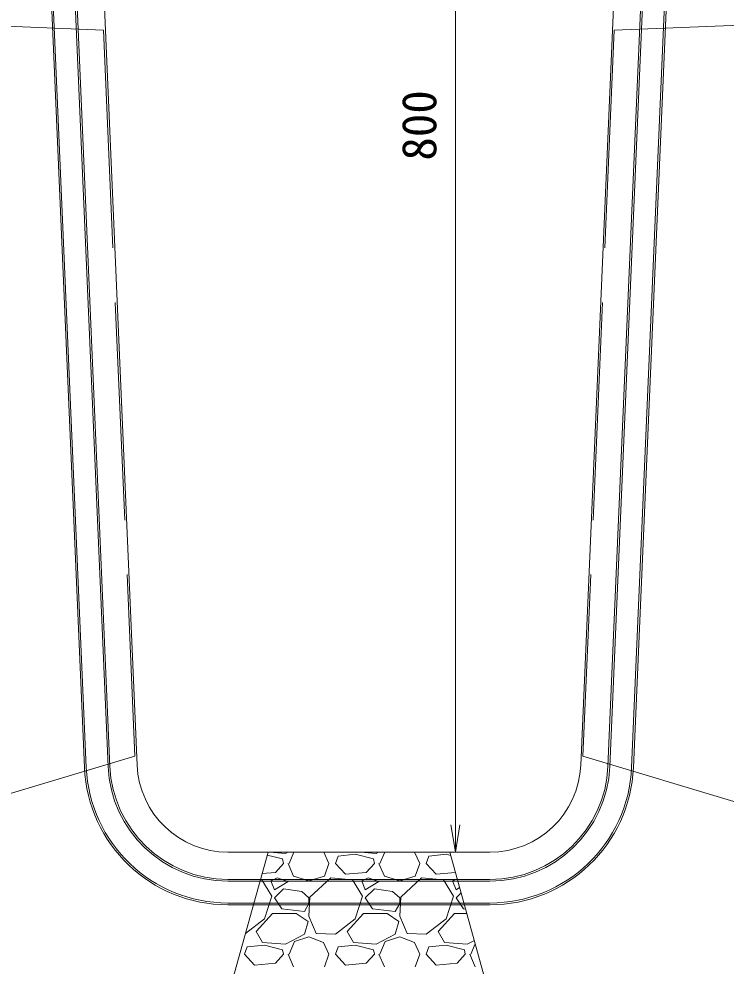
# Model space of a CAD drawing. Units: millimetres at full size, sheet at 1:20; details may follow other scales. Extents: x 0 to 23340, y -4498 to 8520.
# Drawn here: x 4780 to 5170, y 6724 to 7245 of the extents above; entities that cross this region are included whole.
import ezdxf
from ezdxf.enums import TextEntityAlignment as Align

# ---------------------------------------------------------------- set-up
doc = ezdxf.new("R2010")
doc.units = ezdxf.units.MM
doc.header["$LTSCALE"] = 20
doc.linetypes.add('DASHED', pattern=[7.5, 6, -1.5])
for name, color, linetype, lineweight in [('HOLE', 7, 'DASHED', 13), ('KIJUN', 5, 'Continuous', 5), ('SUNPO', 3, 'Continuous', 13), ('ﾊｯﾁﾝｸﾞ', 7, 'Continuous', 5)]:
    doc.layers.add(name, color=color, linetype=linetype, lineweight=lineweight)
doc.styles.add('ＭＳ ゴシック', font='')
doc.styles.get('ＭＳ ゴシック').set_extended_font_data('MS Gothic')

# ---------------------------------------------------------------- blocks, each defined once
blk = doc.blocks.new('open_arrow')
at = {"color": 0, "linetype": 'Continuous', "lineweight": -2}
blk.add_lwpolyline([(7.5, 1.25), (0, 0), (7.5, -1.25)], dxfattribs=at)

msp = doc.modelspace()

# ---------------------------------------------------------------- linework, layer by layer
at = {"layer": 'HOLE'}
for points in [[(4757.48, 7241.45), (4826.95, 7238.67), (4844.2, 6839.04), (4757.48, 6812.96)], [(5177.48, 7241.45), (5108.02, 7238.67), (5090.77, 6839.04), (5177.48, 6812.96)]]:
    msp.add_lwpolyline(points, dxfattribs=at)
msp.add_lwpolyline([(4917.48, 6786.2), (5017.48, 6786.2), (5042.48, 6696.2), (4892.48, 6696.2)], close=True, dxfattribs=at)
at = {"layer": 'KIJUN'}
for p, q in [((4799.62, 7547.2), (4830.43, 6833.39)), ((5136.31, 7546.2), (5105.54, 6833.35)), ((4895.37, 6771.2), (5039.6, 6771.2)), ((5039.6, 6770.2), (4895.37, 6770.2)), ((4895.37, 6758.2), (5039.6, 6758.2)), ((5039.6, 6757.2), (4895.37, 6757.2))]:
    msp.add_line(p, q, dxfattribs=at)
at = {"layer": 'KIJUN', "color": 7, "lineweight": 13}
msp.add_line((5039.6, 6786.2), (4895.37, 6786.2), dxfattribs=at)
msp.add_lwpolyline([(4845.42, 6834.04), (4817.48, 7481.2), (4844.48, 7546.2), (4842.48, 7586.2), (4806.48, 7606.2), (4802.48, 7681.2), (4760.48, 7681.2), (4757.48, 7678.2), (4757.48, 6716.2), (4777.48, 6696.2), (5157.48, 6696.2), (5177.48, 6716.2), (5177.48, 7678.2), (5174.48, 7681.2), (5132.48, 7681.2), (5128.48, 7606.2), (5092.48, 7586.2), (5090.48, 7546.2), (5117.48, 7481.2), (5089.55, 6834.04)], dxfattribs=at)
at = {"layer": 'KIJUN'}
for points in [[(4816.45, 6832.79), (4785.61, 7547.2), (4799.62, 7547.2)], [(4829.43, 6833.35), (4798.66, 7546.2), (4786.65, 7546.2), (4817.45, 6832.83)], [(5104.54, 6833.39), (5135.35, 7547.2), (5149.36, 7547.2), (5118.52, 6832.79)], [(5117.52, 6832.83), (5148.32, 7546.2), (5136.31, 7546.2)]]:
    msp.add_lwpolyline(points, dxfattribs=at)
for centre, radius, start, end in [((4895.37, 6836.2), 79, 182.4717, 270), ((4895.37, 6836.2), 78, 182.4717, 270), ((4895.37, 6836.2), 66, 182.4717, 270), ((4895.37, 6836.2), 65, 182.4717, 270), ((5039.6, 6836.2), 65, 270, 357.5283), ((5039.6, 6836.2), 66, 270, 357.5283), ((5039.6, 6836.2), 78, 270, 357.5283), ((5039.6, 6836.2), 79, 270, 357.5283)]:
    msp.add_arc(centre, radius, start, end, dxfattribs=at)
at = {"layer": 'KIJUN', "color": 7, "lineweight": 13}
for centre, start, end in [((4895.37, 6836.2), 182.4717, 270), ((5039.6, 6836.2), 270, 357.5283)]:
    msp.add_arc(centre, 50, start, end, dxfattribs=at)
at = {"layer": 'SUNPO'}
for p, q in [((5020.57, 6786.2), (5020.57, 7586.2)), ((5017.48, 6786.2), (5020.57, 6786.2))]:
    msp.add_line(p, q, dxfattribs=at)
at = {"layer": 'ﾊｯﾁﾝｸﾞ'}
for p, q in [((4925.5, 6782.5), (4917.05, 6784.61)), ((4927, 6785.5), (4918.3, 6786.2)), ((4926, 6780), (4925.5, 6782.5)), ((4928.33, 6786.2), (4927, 6785.5)), ((4929, 6780), (4931.66, 6786.2)), ((4948.14, 6786.2), (4951, 6780)), ((4954.5, 6780), (4956, 6784)), ((4965.5, 6785), (4956, 6784)), ((4975.5, 6782.5), (4965.5, 6785)), ((4977, 6785.5), (4968.3, 6786.2)), ((4976, 6780), (4975.5, 6782.5)), ((4978.33, 6786.2), (4977, 6785.5)), ((4979, 6780), (4981.66, 6786.2)), ((4998.14, 6786.2), (5001, 6780)), ((5004.5, 6780), (5006, 6784)), ((5015.5, 6785), (5006, 6784)), ((5017.99, 6784.38), (5015.5, 6785)), ((4926, 6780), (4921.5, 6775)), ((4928.5, 6780), (4931.5, 6773)), ((4948.5, 6773), (4951, 6780)), ((4960, 6774), (4954.5, 6780)), ((4976, 6780), (4971.5, 6775)), ((4978.5, 6780), (4981.5, 6773)), ((4998.5, 6773), (5001, 6780)), ((5010, 6774), (5004.5, 6780)), ((4921.5, 6775), (4914.2, 6774.37)), ((4922.5, 6772), (4919, 6770.5)), ((4928.5, 6770), (4922.5, 6772)), ((4931.5, 6773), (4940, 6770.5)), ((4940, 6770.5), (4948.5, 6773)), ((4952, 6772), (4940.5, 6761.5)), ((4964, 6771), (4952, 6772)), ((4971.5, 6775), (4960, 6774)), ((4972.5, 6772), (4969, 6770.5)), ((4978.5, 6770), (4972.5, 6772)), ((4981.5, 6773), (4990, 6770.5)), ((4990, 6770.5), (4998.5, 6773)), ((5002, 6772), (4990.5, 6761.5)), ((5014, 6771), (5002, 6772)), ((5020.62, 6774.92), (5010, 6774)), ((4914, 6771), (4913.28, 6771.06)), ((4919.5, 6762), (4914, 6771)), ((4919, 6770.5), (4921, 6765.5)), ((4921, 6765.5), (4928.5, 6770)), ((4969.5, 6762), (4964, 6771)), ((4969, 6770.5), (4971, 6765.5)), ((4971, 6765.5), (4978.5, 6770)), ((5019.5, 6762), (5014, 6771)), ((5021.54, 6771.59), (5019, 6770.5)), ((5019, 6770.5), (5021, 6765.5)), ((5021, 6765.5), (5022.91, 6766.65)), ((4915.5, 6749.5), (4919.5, 6762)), ((4926, 6766), (4921, 6761)), ((4936, 6764.5), (4926, 6766)), ((4940, 6761), (4936, 6764.5)), ((4940.5, 6761.5), (4940, 6751)), ((4965.5, 6749.5), (4969.5, 6762)), ((4976, 6766), (4971, 6761)), ((4986, 6764.5), (4976, 6766)), ((4990, 6761), (4986, 6764.5)), ((4990.5, 6761.5), (4990, 6751)), ((5015.5, 6749.5), (5019.5, 6762)), ((5023.73, 6763.73), (5021, 6761)), ((4921, 6761), (4925, 6755)), ((4937.5, 6753.5), (4940, 6758)), ((4940, 6758), (4940, 6761)), ((4971, 6761), (4975, 6755)), ((4987.5, 6753.5), (4990, 6758)), ((4990, 6758), (4990, 6761)), ((5021, 6761), (5025, 6755)), ((4911, 6742.5), (4920, 6752.5)), ((4920, 6752.5), (4933, 6752.5)), ((4925, 6755), (4937.5, 6753.5)), ((4933, 6752.5), (4939.5, 6748)), ((4940, 6751), (4944, 6741.5)), ((4961, 6742.5), (4970, 6752.5)), ((4970, 6752.5), (4983, 6752.5)), ((4975, 6755), (4987.5, 6753.5)), ((4983, 6752.5), (4989.5, 6748)), ((4990, 6751), (4994, 6741.5)), ((5011, 6742.5), (5020, 6752.5)), ((5020, 6752.5), (5026.84, 6752.5)), ((5025, 6755), (5026.19, 6754.86)), ((4905.05, 6741.42), (4915.5, 6749.5)), ((4939.5, 6748), (4937.5, 6741)), ((4954.5, 6741), (4965.5, 6749.5)), ((4989.5, 6748), (4987.5, 6741)), ((5004.5, 6741), (5015.5, 6749.5)), ((4914.5, 6736.5), (4911, 6742.5)), ((4937.5, 6741), (4927, 6735.5)), ((4944, 6741.5), (4954.5, 6741)), ((4964.5, 6736.5), (4961, 6742.5)), ((4987.5, 6741), (4977, 6735.5)), ((4994, 6741.5), (5004.5, 6741)), ((5014.5, 6736.5), (5011, 6742.5)), ((4927, 6735.5), (4914.5, 6736.5)), ((4929, 6730), (4932, 6737)), ((4932, 6737), (4940, 6739.5)), ((4940, 6739.5), (4948, 6736.5)), ((4948, 6736.5), (4951, 6730)), ((4977, 6735.5), (4964.5, 6736.5)), ((4979, 6730), (4982, 6737)), ((4982, 6737), (4990, 6739.5)), ((4990, 6739.5), (4998, 6736.5)), ((4998, 6736.5), (5001, 6730)), ((5027, 6735.5), (5014.5, 6736.5)), ((5030.99, 6737.59), (5027, 6735.5)), ((5029, 6730), (5031.48, 6735.8)), ((4904.5, 6730), (4906, 6734)), ((4915.5, 6735), (4906, 6734)), ((4925.5, 6732.5), (4915.5, 6735)), ((4926, 6730), (4925.5, 6732.5)), ((4954.5, 6730), (4956, 6734)), ((4965.5, 6735), (4956, 6734)), ((4975.5, 6732.5), (4965.5, 6735)), ((4976, 6730), (4975.5, 6732.5)), ((5004.5, 6730), (5006, 6734)), ((5015.5, 6735), (5006, 6734)), ((5025.5, 6732.5), (5015.5, 6735)), ((5026, 6730), (5025.5, 6732.5)), ((4910, 6724), (4904.5, 6730)), ((4921.5, 6725), (4910, 6724)), ((4926, 6730), (4921.5, 6725)), ((4928.5, 6730), (4931.5, 6723)), ((4948.5, 6723), (4951, 6730)), ((4960, 6724), (4954.5, 6730)), ((4971.5, 6725), (4960, 6724)), ((4976, 6730), (4971.5, 6725)), ((4978.5, 6730), (4981.5, 6723)), ((4998.5, 6723), (5001, 6730)), ((5010, 6724), (5004.5, 6730)), ((5021.5, 6725), (5010, 6724)), ((5026, 6730), (5021.5, 6725)), ((5028.5, 6730), (5031.5, 6723))]:
    msp.add_line(p, q, dxfattribs=at)

# ---------------------------------------------------------------- block references
at = {"layer": 'SUNPO', "xscale": 2, "yscale": 2, "rotation": 90}
msp.add_blockref('open_arrow', (5020.57, 6786.2), dxfattribs=at)

# ---------------------------------------------------------------- texts
at = {"layer": 'SUNPO', "style": 'ＭＳ ゴシック'}
msp.add_text('800', height=18.99, rotation=90, dxfattribs=at).set_placement((5000.57, 7186.2), align=Align.MIDDLE_CENTER)

doc.saveas('drawing.dxf')
